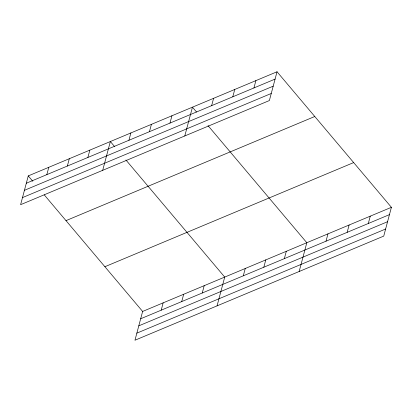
<?xml version="1.0" encoding="UTF-8"?>
<svg xmlns="http://www.w3.org/2000/svg" width="412" height="412" viewBox="0 0 412 412"><rect width="100%" height="100%" fill="white"/><g stroke="black" fill="none" stroke-linecap="round" stroke-linejoin="round"><path stroke-width="0.62" d="M277.034 71.77L28.258 175.903L20.6 204.687L269.371 100.554L277.034 71.77L391.4 207.313L383.742 236.097L134.966 340.23L142.629 311.446L391.4 207.313M46.834 174.637L48.781 167.313M67.357 166.046L69.309 158.723M87.88 157.456L89.831 150.133M102.696 170.326L110.354 141.537L114.459 146.404M128.93 140.271L130.877 132.947M149.453 131.68L151.4 124.357M169.976 123.09L171.928 115.767M184.792 135.96L192.45 107.177L196.55 112.038M211.644 105.647L213.596 98.324M161.2 310.179L163.152 302.856M232.79 96.794L234.742 89.471M181.728 301.589L183.675 294.266M253.936 87.947L255.888 80.623M202.251 292.999L204.198 285.671M217.062 305.864L224.72 277.08L125.943 160.016M243.296 275.813L245.248 268.49M263.819 267.223L265.771 259.9M284.347 258.633L286.294 251.31M299.158 271.503L306.816 242.72L208.039 125.65M326.016 241.19L327.962 233.867M347.162 232.337L349.108 225.014M368.307 223.489L370.254 216.161M26.311 183.227L275.082 79.094M24.426 190.313L273.197 86.175M22.485 197.606L271.256 93.472M66.002 220.631L314.773 116.498M104.885 266.719L353.661 162.58M140.677 318.77L389.453 214.637M138.792 325.851L387.568 221.718M136.851 333.148L385.627 229.015M28.258 175.903L32.769 181.254M44.259 194.866L142.629 311.446"/></g></svg>
